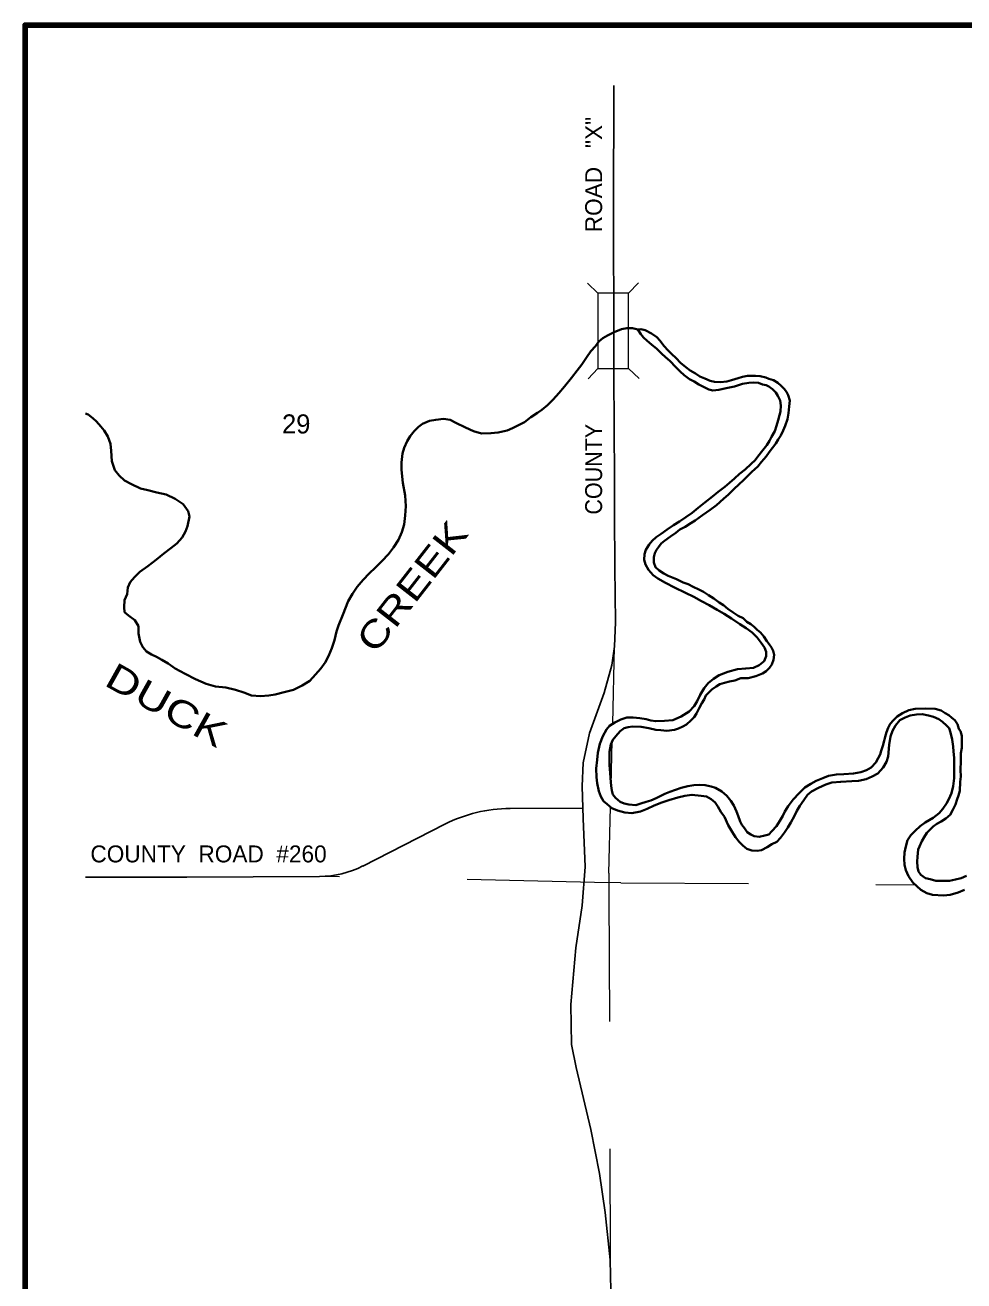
# Model space of a CAD drawing. Extents: x 467 to 471.45, y 2649.76 to 2653.71.
# Drawn here: x 466.997 to 467.733, y 2652.723 to 2653.707 of the extents above; entities that cross this region are included whole.
import ezdxf
from ezdxf.enums import TextEntityAlignment as Align

# ---------------------------------------------------------------- set-up
doc = ezdxf.new("R2010")
doc.units = 0
doc.header["$LTSCALE"] = 0.0068
doc.linetypes.add('MEDIUM_DASHED', pattern=[4.5, 3, -1.5])
for name, color, linetype, lineweight in [('14', 7, 'Continuous', 25), ('15', 7, 'MEDIUM_DASHED', 13), ('21', 7, 'Continuous', 25), ('25', 7, 'Continuous', 13), ('48', 7, 'Continuous', 106)]:
    doc.layers.add(name, color=color, linetype=linetype, lineweight=lineweight)
for name, color, linetype in [('29', 7, 'Continuous'), ('45', 7, 'Continuous'), ('49', 7, 'Continuous')]:
    doc.layers.add(name, color=color, linetype=linetype)

msp = doc.modelspace()

# ---------------------------------------------------------------- linework, layer by layer
at = {"layer": '14'}
for p, q in [((467.376894, 2653.092803), (467.433902, 2653.093182)), ((467.325758, 2653.080492), (467.261553, 2653.047727))]:
    msp.add_line(p, q, dxfattribs=at)
for points in [[(467.458144, 2653.65947), (467.458144, 2653.630114), (467.457955, 2653.589773), (467.457955, 2653.537689), (467.458144, 2653.482765), (467.458144, 2653.433144), (467.458902, 2653.350758), (467.458712, 2653.323485), (467.459091, 2653.281629), (467.45947, 2653.238826), (467.458902, 2653.219697), (467.456629, 2653.205114), (467.450568, 2653.183333), (467.439205, 2653.151894), (467.43428, 2653.128598), (467.433523, 2653.110417), (467.434091, 2653.084848), (467.435795, 2653.04697), (467.433333, 2653.016667), (467.428409, 2652.983712), (467.424621, 2652.939205), (467.425189, 2652.907765), (467.428598, 2652.889773), (467.440152, 2652.841098), (467.44697, 2652.806629), (467.451515, 2652.776136), (467.455492, 2652.739015), (467.456439, 2652.690909)], [(467.043939, 2653.039015), (467.123485, 2653.039015), (467.227462, 2653.039583)]]:
    msp.add_lwpolyline(points, dxfattribs=at)
for centre, radius, start, end in [((467.377312, 2652.979222), 0.113636, 90.24821, 116.96877), ((467.22713, 2653.115306), 0.075758, 270.2673, 296.96877)]:
    msp.add_arc(centre, radius, start, end, dxfattribs=at)
at = {"layer": '15'}
for p, q in [((467.457386, 2653.15928), (467.458902, 2653.219697)), ((467.456061, 2653.110606), (467.457008, 2653.145833)), ((467.454356, 2653.042235), (467.455682, 2653.093939)), ((467.443182, 2653.034848), (467.227462, 2653.039583)), ((467.463826, 2653.034659), (467.443182, 2653.034848)), ((467.454356, 2653.042235), (467.454356, 2653.025947)), ((467.463826, 2653.034659), (467.694697, 2653.032955)), ((467.454356, 2653.025947), (467.455492, 2652.739015))]:
    msp.add_line(p, q, dxfattribs=at)
at = {"layer": '21'}
for p, q in [((467.437689, 2653.504545), (467.445833, 2653.49678)), ((467.477652, 2653.504924), (467.469886, 2653.49678)), ((467.445833, 2653.437689), (467.438068, 2653.429545)), ((467.469886, 2653.437689), (467.47803, 2653.429924))]:
    msp.add_line(p, q, dxfattribs=at)
at = {"layer": '21', "lineweight": 13}
msp.add_lwpolyline([(467.469886, 2653.437689), (467.469886, 2653.49678), (467.445833, 2653.49678), (467.445833, 2653.437689)], close=True, dxfattribs=at)
at = {"layer": '25', "lineweight": 35}
for points in [[(467.076515, 2653.260795), (467.074621, 2653.256061), (467.074242, 2653.250568), (467.074621, 2653.24678), (467.077652, 2653.244129), (467.082576, 2653.240341), (467.085417, 2653.235606), (467.085606, 2653.229924), (467.086742, 2653.223485), (467.088826, 2653.219129), (467.091667, 2653.215909), (467.095644, 2653.213447), (467.099621, 2653.211742), (467.103788, 2653.20928), (467.108902, 2653.206439), (467.114394, 2653.202652), (467.122159, 2653.198295), (467.130114, 2653.194129), (467.138636, 2653.19053), (467.145833, 2653.188447), (467.153977, 2653.187689), (467.161553, 2653.185795), (467.167992, 2653.183712), (467.174053, 2653.181439), (467.18125, 2653.180871), (467.187689, 2653.18125), (467.192803, 2653.182197), (467.199811, 2653.183902), (467.207008, 2653.185795), (467.213826, 2653.189205), (467.219886, 2653.192992), (467.224432, 2653.197917), (467.228409, 2653.202652), (467.231818, 2653.207197), (467.23447, 2653.212311), (467.237121, 2653.218561), (467.239205, 2653.224811), (467.240909, 2653.231629), (467.242424, 2653.236364), (467.245644, 2653.244697), (467.249811, 2653.255303), (467.25322, 2653.261174), (467.257008, 2653.266667), (467.261742, 2653.27197), (467.266288, 2653.276894), (467.271402, 2653.281629), (467.276326, 2653.286553), (467.281629, 2653.292235), (467.285417, 2653.297348), (467.289394, 2653.303409), (467.292045, 2653.30928), (467.29375, 2653.315341), (467.294697, 2653.322538), (467.295076, 2653.329735), (467.294508, 2653.338258), (467.292803, 2653.348106), (467.291667, 2653.358144), (467.291856, 2653.364015), (467.292614, 2653.371023), (467.293939, 2653.375568), (467.296212, 2653.380682), (467.298674, 2653.384659), (467.301705, 2653.388447), (467.305114, 2653.392045), (467.308333, 2653.394318), (467.313826, 2653.396591), (467.318561, 2653.397538), (467.324621, 2653.398106), (467.329924, 2653.397348), (467.33428, 2653.395076), (467.342045, 2653.391477), (467.348106, 2653.388636), (467.354356, 2653.386742), (467.361932, 2653.386932), (467.367424, 2653.3875), (467.374621, 2653.389015), (467.378788, 2653.390909), (467.383523, 2653.393182), (467.388258, 2653.395644), (467.393182, 2653.399432), (467.398295, 2653.402841), (467.401705, 2653.405303), (467.40625, 2653.408902), (467.410606, 2653.413258), (467.415152, 2653.418371), (467.419508, 2653.423674), (467.425189, 2653.430303), (467.429545, 2653.435985), (467.433144, 2653.440909), (467.436932, 2653.446212), (467.440341, 2653.451136), (467.44375, 2653.455303), (467.446402, 2653.458902), (467.449621, 2653.461553), (467.45322, 2653.463447), (467.458523, 2653.466098), (467.464394, 2653.468561), (467.468371, 2653.469318), (467.472917, 2653.469318), (467.477083, 2653.468371)], [(467.477083, 2653.468371), (467.479356, 2653.468561), (467.482955, 2653.467803), (467.487689, 2653.465152), (467.492045, 2653.462311), (467.494508, 2653.45947), (467.497538, 2653.455492), (467.500947, 2653.451705), (467.503598, 2653.449242), (467.507008, 2653.445833), (467.510606, 2653.442235), (467.514773, 2653.438636), (467.518182, 2653.435985), (467.522348, 2653.433712), (467.525758, 2653.431439), (467.529735, 2653.429924), (467.533712, 2653.42803), (467.537311, 2653.427273), (467.541856, 2653.427083), (467.54697, 2653.427462), (467.550568, 2653.428598), (467.555871, 2653.430114), (467.55928, 2653.43125), (467.563068, 2653.431818), (467.569129, 2653.432008), (467.572917, 2653.431629), (467.577462, 2653.430682), (467.579735, 2653.429545), (467.583333, 2653.428409), (467.586932, 2653.426326), (467.589394, 2653.424053), (467.591856, 2653.42178), (467.59375, 2653.419508), (467.595076, 2653.416667), (467.596212, 2653.412689), (467.595833, 2653.407765), (467.595265, 2653.402652), (467.594508, 2653.397917), (467.592614, 2653.392803), (467.591098, 2653.389205), (467.589205, 2653.385227), (467.587121, 2653.382008), (467.585227, 2653.378788), (467.582576, 2653.375568), (467.580114, 2653.372159), (467.577652, 2653.36875), (467.574053, 2653.364394), (467.571212, 2653.360795), (467.566477, 2653.356629), (467.563447, 2653.353598), (467.559848, 2653.350189), (467.556629, 2653.34697), (467.552462, 2653.342992), (467.548106, 2653.338826), (467.544318, 2653.335417), (467.538826, 2653.330682), (467.533902, 2653.326894), (467.527841, 2653.322727), (467.52197, 2653.318561), (467.518561, 2653.316477), (467.514205, 2653.313636), (467.510038, 2653.311364), (467.506818, 2653.308902), (467.502652, 2653.305871), (467.498106, 2653.302652), (467.495455, 2653.300379), (467.493182, 2653.297538), (467.491667, 2653.295455), (467.490341, 2653.292992), (467.489583, 2653.289773), (467.489583, 2653.285606), (467.490909, 2653.282008), (467.49375, 2653.279356), (467.497538, 2653.276894), (467.500758, 2653.275189), (467.507386, 2653.272538), (467.5125, 2653.269886), (467.516477, 2653.268561), (467.520455, 2653.266477), (467.525, 2653.264394), (467.528598, 2653.2625), (467.532576, 2653.260038), (467.536742, 2653.257386), (467.540909, 2653.254167), (467.544129, 2653.252273), (467.547727, 2653.249242), (467.551705, 2653.246402), (467.555682, 2653.24375), (467.559659, 2653.241856), (467.5625, 2653.239205), (467.56572, 2653.237311), (467.568371, 2653.235227), (467.570644, 2653.232955), (467.573295, 2653.230682), (467.575758, 2653.227652), (467.57822, 2653.224053), (467.580114, 2653.221591), (467.581818, 2653.218939), (467.583144, 2653.216288), (467.583902, 2653.213258)], [(467.521212, 2653.173106), (467.523674, 2653.176894), (467.525947, 2653.182008), (467.528977, 2653.187121), (467.532197, 2653.190909), (467.536364, 2653.194508), (467.540909, 2653.197348), (467.547538, 2653.2), (467.555303, 2653.201894), (467.561742, 2653.202652), (467.567803, 2653.20303), (467.572348, 2653.205114), (467.576136, 2653.208333), (467.577841, 2653.212311), (467.577841, 2653.21553), (467.576515, 2653.218939), (467.573864, 2653.222727), (467.570644, 2653.226894), (467.566667, 2653.230682), (467.562121, 2653.234091), (467.557008, 2653.237311), (467.550568, 2653.241667), (467.544886, 2653.245265), (467.539394, 2653.248485), (467.533144, 2653.252083), (467.526894, 2653.255303), (467.521023, 2653.258712), (467.514394, 2653.261932), (467.505871, 2653.266098), (467.498674, 2653.269697), (467.492803, 2653.273106), (467.489205, 2653.275758), (467.485417, 2653.279924), (467.483144, 2653.284091), (467.482008, 2653.287689), (467.482197, 2653.292045), (467.483333, 2653.295644), (467.485985, 2653.299621), (467.488258, 2653.302652), (467.491477, 2653.305492), (467.495265, 2653.307955), (467.500189, 2653.311364), (467.505114, 2653.314773), (467.509659, 2653.317803), (467.514773, 2653.321023), (467.519697, 2653.324621), (467.524432, 2653.328409), (467.529735, 2653.332576), (467.535606, 2653.337311), (467.539962, 2653.340909), (467.545265, 2653.344886), (467.549053, 2653.348106), (467.552841, 2653.351515), (467.556818, 2653.355114), (467.561174, 2653.358523), (467.565909, 2653.362879), (467.569129, 2653.365909), (467.571212, 2653.36875), (467.575189, 2653.373674), (467.57822, 2653.377462), (467.580303, 2653.380871), (467.581818, 2653.384091), (467.58447, 2653.388636), (467.585795, 2653.392803), (467.587121, 2653.397159), (467.588258, 2653.401136), (467.588826, 2653.403977), (467.589205, 2653.408712), (467.588636, 2653.412689), (467.586932, 2653.416288), (467.585227, 2653.418939), (467.582765, 2653.421591), (467.579735, 2653.423674), (467.577652, 2653.424621), (467.574811, 2653.425189), (467.571591, 2653.426326), (467.567614, 2653.426705), (467.564205, 2653.426326), (467.55928, 2653.425568), (467.552841, 2653.423674), (467.546402, 2653.422348), (467.54053, 2653.420833), (467.535985, 2653.420455), (467.532765, 2653.421212), (467.529167, 2653.422917), (467.524811, 2653.425189), (467.521212, 2653.427462), (467.517614, 2653.429356), (467.513447, 2653.432576), (467.510227, 2653.435417), (467.506818, 2653.438636), (467.502083, 2653.443561), (467.498674, 2653.446591), (467.495644, 2653.449432), (467.492045, 2653.45303), (467.487879, 2653.456439), (467.48428, 2653.45928), (467.481629, 2653.461932), (467.479356, 2653.464583), (467.477083, 2653.468371)], [(467.043939, 2653.402462), (467.046023, 2653.401515), (467.049811, 2653.398864), (467.052462, 2653.396023), (467.056061, 2653.392235), (467.058523, 2653.389015), (467.061553, 2653.38428), (467.063636, 2653.378598), (467.064015, 2653.373106), (467.064583, 2653.364962), (467.067045, 2653.357955), (467.070265, 2653.353788), (467.074432, 2653.35), (467.079924, 2653.34697), (467.087121, 2653.343561), (467.092803, 2653.342424), (467.1, 2653.34053), (467.107197, 2653.338826), (467.114394, 2653.335606), (467.120644, 2653.33125), (467.124432, 2653.325758), (467.125379, 2653.321591), (467.124053, 2653.314205), (467.122348, 2653.310038), (467.119697, 2653.305303), (467.11553, 2653.300568), (467.110985, 2653.29678), (467.105492, 2653.292614), (467.099621, 2653.288068), (467.092803, 2653.282765), (467.086553, 2653.27822), (467.082386, 2653.274242), (467.078977, 2653.270076), (467.077273, 2653.266098), (467.076515, 2653.260795)], [(467.583902, 2653.213258), (467.583333, 2653.20928), (467.582197, 2653.205682), (467.580303, 2653.20303), (467.577652, 2653.200568), (467.574811, 2653.198674), (467.569508, 2653.196402), (467.563636, 2653.195076), (467.557955, 2653.194886), (467.55303, 2653.193182), (467.549053, 2653.192235), (467.545076, 2653.191288), (467.541477, 2653.190152), (467.538447, 2653.188447), (467.535227, 2653.186174), (467.532955, 2653.184091), (467.530492, 2653.18125), (467.528977, 2653.17822), (467.527273, 2653.175379), (467.525189, 2653.171402), (467.523106, 2653.167235), (467.521212, 2653.164394), (467.518561, 2653.161742), (467.515341, 2653.158712), (467.512311, 2653.157008), (467.509091, 2653.155492), (467.505871, 2653.154545), (467.499811, 2653.153788), (467.495076, 2653.154167), (467.491098, 2653.154545), (467.485795, 2653.155871), (467.479735, 2653.156818), (467.472917, 2653.157008), (467.469508, 2653.156629), (467.466477, 2653.155682), (467.463258, 2653.153409), (467.459848, 2653.149432), (467.457386, 2653.146591), (467.455871, 2653.142992), (467.454924, 2653.137311), (467.454735, 2653.126894), (467.455303, 2653.120644), (467.455682, 2653.116477), (467.456061, 2653.110606), (467.456629, 2653.107008), (467.457386, 2653.103788), (467.45947, 2653.101136), (467.463258, 2653.098106), (467.466288, 2653.096591), (467.470076, 2653.095833), (467.475568, 2653.095455), (467.479545, 2653.09678), (467.483523, 2653.097917), (467.487311, 2653.099053), (467.491477, 2653.100947), (467.494508, 2653.102462), (467.498295, 2653.104356), (467.502273, 2653.105871), (467.506629, 2653.107386), (467.510985, 2653.109091), (467.516288, 2653.110417), (467.521023, 2653.111174), (467.525568, 2653.111364), (467.529924, 2653.111174), (467.53447, 2653.110038), (467.537879, 2653.108902), (467.542992, 2653.10625), (467.54697, 2653.102652), (467.55, 2653.098864), (467.552273, 2653.095076), (467.554356, 2653.09053), (467.555682, 2653.086932), (467.557197, 2653.082576), (467.558523, 2653.080114), (467.560606, 2653.077462), (467.562879, 2653.074242), (467.56572, 2653.072348), (467.568371, 2653.071212), (467.572159, 2653.070644), (467.576705, 2653.071591), (467.579924, 2653.072538), (467.582197, 2653.075), (467.585795, 2653.078977), (467.588447, 2653.083144), (467.59072, 2653.086932), (467.592424, 2653.09053), (467.595076, 2653.094508), (467.598864, 2653.099811), (467.603598, 2653.104924), (467.608144, 2653.10928), (467.612689, 2653.112121), (467.617045, 2653.114583), (467.622159, 2653.116667), (467.626515, 2653.118371), (467.632765, 2653.119508), (467.638636, 2653.119697), (467.646212, 2653.120265), (467.651894, 2653.121212), (467.656439, 2653.122727), (467.660038, 2653.125)], [(467.725189, 2653.123106), (467.725189, 2653.132386), (467.724621, 2653.1375), (467.724432, 2653.141477), (467.723674, 2653.14678), (467.722348, 2653.152462), (467.721212, 2653.155871), (467.719129, 2653.157765), (467.716098, 2653.160795), (467.713068, 2653.162879), (467.708902, 2653.164773), (467.704924, 2653.16572), (467.7, 2653.166667), (467.695644, 2653.166477), (467.69053, 2653.16572), (467.686742, 2653.164015), (467.682576, 2653.161932), (467.679167, 2653.157765), (467.676705, 2653.153788), (467.675189, 2653.149242), (467.674053, 2653.142803), (467.673295, 2653.133523), (467.67197, 2653.129356), (467.669508, 2653.125), (467.665341, 2653.120265), (467.660795, 2653.117992), (467.656061, 2653.115909), (467.650189, 2653.114394), (467.644886, 2653.114205), (467.636174, 2653.113826), (467.629167, 2653.113068), (467.624432, 2653.111742), (467.61875, 2653.109091), (467.613258, 2653.106061), (467.610227, 2653.103409), (467.607197, 2653.099242), (467.604167, 2653.094886), (467.601705, 2653.090909), (467.6, 2653.087121), (467.59697, 2653.081818), (467.594697, 2653.077841), (467.592045, 2653.073864), (467.589015, 2653.069697), (467.585985, 2653.066667), (467.582197, 2653.064773), (467.578409, 2653.0625), (467.574053, 2653.060227), (467.570644, 2653.059659), (467.566477, 2653.059848), (467.5625, 2653.061174), (467.55947, 2653.063826), (467.556439, 2653.066667), (467.553788, 2653.070455), (467.551136, 2653.074621), (467.547917, 2653.079735), (467.545076, 2653.086364), (467.542045, 2653.090152), (467.539773, 2653.094318), (467.537689, 2653.097538), (467.53447, 2653.100189), (467.530871, 2653.102083), (467.526705, 2653.102841), (467.519508, 2653.103598), (467.513826, 2653.102841), (467.508333, 2653.101515), (467.501326, 2653.099432), (467.496023, 2653.097538), (467.489962, 2653.095076), (467.48447, 2653.092614), (467.479167, 2653.090341), (467.472348, 2653.089205), (467.466856, 2653.089773), (467.461174, 2653.091288), (467.456629, 2653.093182), (467.45303, 2653.096212), (467.450189, 2653.098674), (467.448106, 2653.102083), (467.446591, 2653.106439), (467.445076, 2653.112689), (467.444697, 2653.117424), (467.444508, 2653.124242), (467.445076, 2653.131061), (467.445833, 2653.136364), (467.447159, 2653.143371), (467.449621, 2653.149621), (467.452462, 2653.154735), (467.454735, 2653.157576), (467.459091, 2653.160227), (467.463636, 2653.1625), (467.468371, 2653.164205), (467.473295, 2653.164205), (467.478598, 2653.163636), (467.483523, 2653.162879), (467.487311, 2653.161742), (467.491098, 2653.161174), (467.497917, 2653.161553), (467.504545, 2653.162121), (467.510985, 2653.164962), (467.517424, 2653.16875), (467.521212, 2653.173106)], [(467.660038, 2653.125), (467.663636, 2653.128977), (467.66553, 2653.132197), (467.667045, 2653.135227), (467.667803, 2653.137879), (467.669129, 2653.141856), (467.670265, 2653.145833), (467.671023, 2653.149053), (467.672159, 2653.152652), (467.673295, 2653.156061), (467.675, 2653.15928), (467.677462, 2653.162121), (467.680492, 2653.164962), (467.684659, 2653.167614), (467.689583, 2653.169886), (467.694508, 2653.170833), (467.70303, 2653.171212), (467.710227, 2653.170833), (467.714962, 2653.169508), (467.718182, 2653.167614), (467.720833, 2653.165909), (467.723295, 2653.163826), (467.725568, 2653.161932), (467.727652, 2653.158902), (467.728788, 2653.155114), (467.730114, 2653.153409), (467.731061, 2653.149811), (467.731061, 2653.140341), (467.730492, 2653.136174), (467.730303, 2653.129924), (467.730114, 2653.123106), (467.730303, 2653.117803), (467.729924, 2653.113636), (467.729545, 2653.106629), (467.728598, 2653.10303), (467.727462, 2653.1), (467.726136, 2653.095833), (467.724053, 2653.091667), (467.72197, 2653.087879), (467.718561, 2653.085038), (467.714962, 2653.082576), (467.711553, 2653.080871), (467.708712, 2653.078598), (467.705871, 2653.075947), (467.703788, 2653.073674), (467.701515, 2653.070455), (467.699811, 2653.067235), (467.697917, 2653.063068), (467.69697, 2653.060795), (467.696402, 2653.054924), (467.696023, 2653.051136), (467.696402, 2653.04678), (467.697159, 2653.043371), (467.699053, 2653.040909), (467.702652, 2653.038258), (467.70625, 2653.037311), (467.710795, 2653.036174), (467.721591, 2653.035985), (467.726136, 2653.037121), (467.730682, 2653.038258), (467.734848, 2653.040152)], [(467.733144, 2653.029167), (467.72822, 2653.026894), (467.72197, 2653.025189), (467.716667, 2653.024621), (467.708144, 2653.025189), (467.703598, 2653.026326), (467.699053, 2653.029167), (467.695833, 2653.031818), (467.692803, 2653.034848), (467.689394, 2653.039773), (467.687121, 2653.044508), (467.686174, 2653.048674), (467.685985, 2653.05322), (467.686174, 2653.058333), (467.687121, 2653.063068), (467.688636, 2653.067992), (467.691098, 2653.07178), (467.694508, 2653.075379), (467.698485, 2653.078977), (467.702462, 2653.081818), (467.708712, 2653.085606), (467.713447, 2653.089205), (467.716288, 2653.092424), (467.719129, 2653.096591), (467.721023, 2653.100189), (467.723106, 2653.104924), (467.724432, 2653.110227), (467.725189, 2653.116667), (467.725189, 2653.123106)]]:
    msp.add_lwpolyline(points, dxfattribs=at)
at = {"layer": '48'}
msp.add_lwpolyline([(466.996591, 2649.824242), (466.996591, 2653.706818), (470.879167, 2653.706818), (470.879167, 2649.824242)], close=True, dxfattribs=at)

# ---------------------------------------------------------------- texts
at = {"layer": '29'}
for s, rotation, width, p in [('CREEK', 52.076, 1.25, (467.308152, 2653.260454)), ('DUCK', 330.803, 1.3, (467.102494, 2653.164822))]:
    msp.add_text(s, height=0.02083, rotation=rotation, dxfattribs=dict(at, width=width)).set_placement(p, align=Align.CENTER)
at = {"layer": '45'}
msp.add_text('29', height=0.01496, dxfattribs=at).set_placement((467.209186, 2653.386742), align=Align.CENTER)
at = {"layer": '49'}
msp.add_text('ROAD   "X"', height=0.01326, rotation=90, dxfattribs=at).set_placement((467.449053, 2653.589678), align=Align.CENTER)
at = {"layer": '49', "width": 0.95}
msp.add_text('COUNTY ', height=0.01326, rotation=90, dxfattribs=at).set_placement((467.449053, 2653.36108), align=Align.CENTER)
at = {"layer": '49'}
msp.add_text('COUNTY  ROAD  #260', height=0.01326, dxfattribs=at).set_placement((467.140436, 2653.050568), align=Align.CENTER)

doc.saveas('drawing.dxf')
